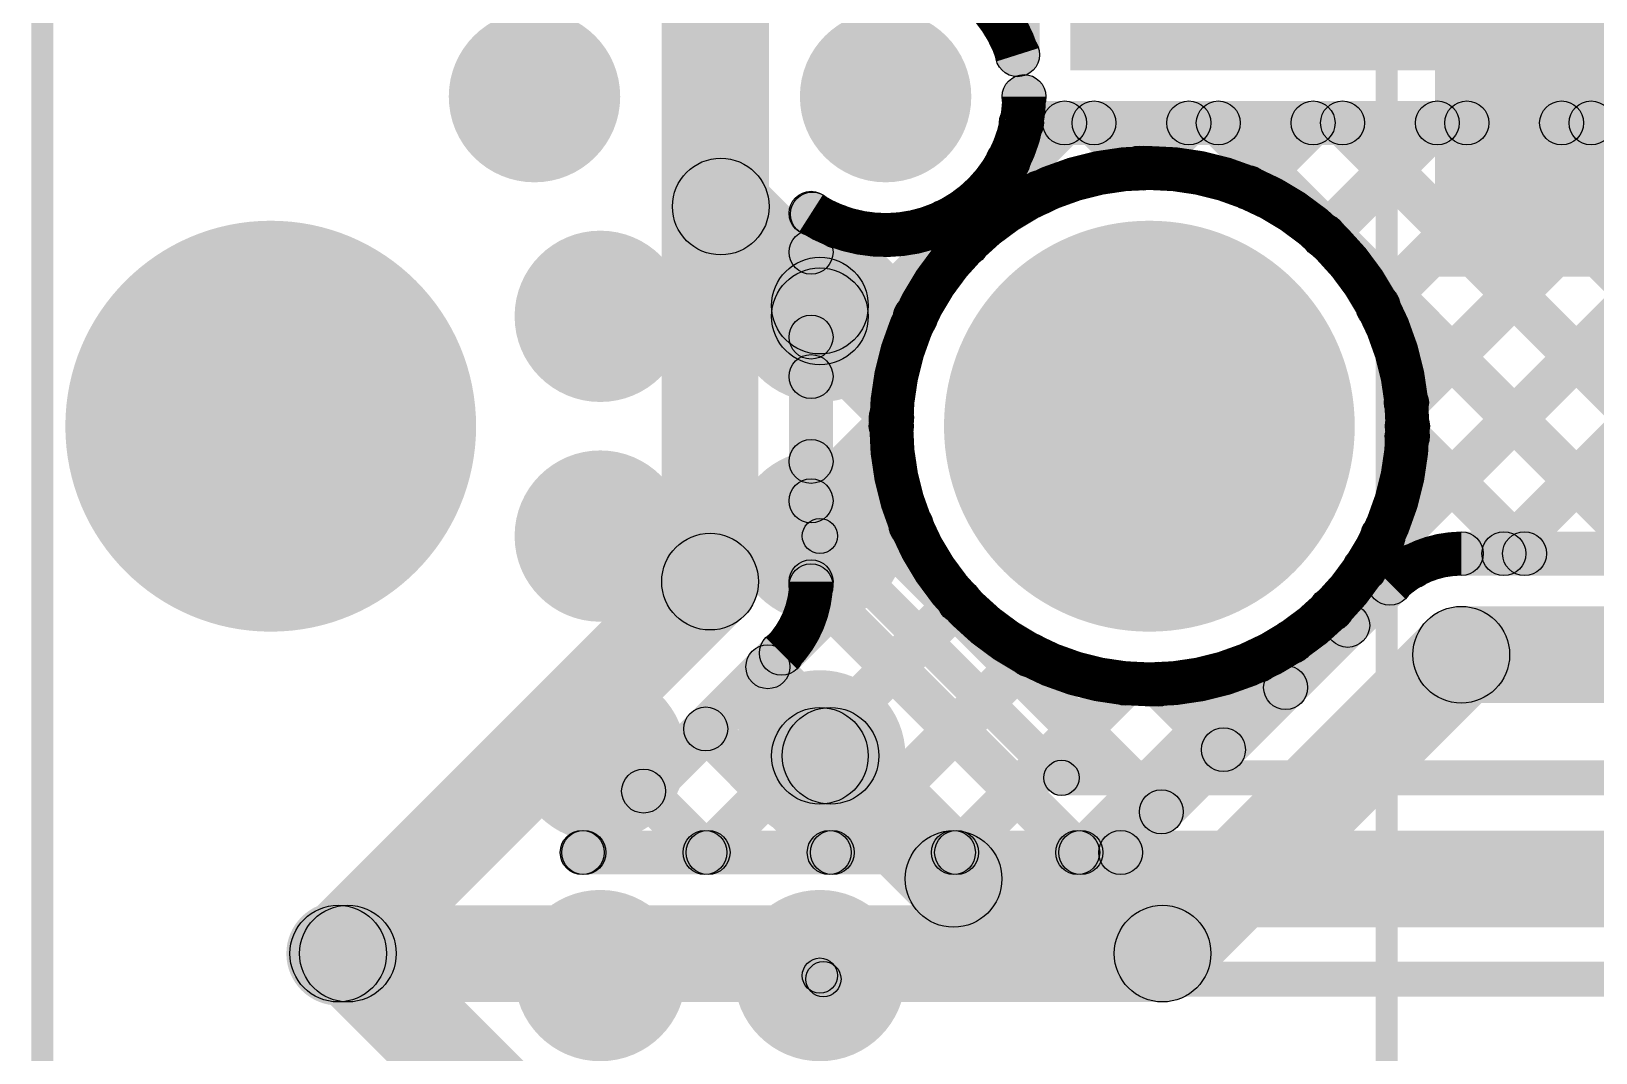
# Model space of a CAD drawing. Header units: millimetres. Extents: x -0.08 to 5.25, y -0.08 to 2.73.
# Drawn here: x -0.0805 to 0.2756, y 2.1245 to 2.3569 of the extents above; entities that cross this region are included whole.
import ezdxf

# ---------------------------------------------------------------- set-up
doc = ezdxf.new("R2010")
doc.units = ezdxf.units.MM
doc.header["$MEASUREMENT"] = 0
for name, color, linetype in [('BottomLayer', 5, 'Continuous'), ('BottomSolder', 6, 'Continuous'), ('PadHoleLayer', 156, 'Continuous'), ('TopLayer', 1, 'Continuous'), ('TopOverlay', 2, 'Continuous'), ('TopPaste', 8, 'Continuous'), ('TopSolder', 216, 'Continuous'), ('ViaHoleLayer', 16, 'Continuous')]:
    doc.layers.add(name, color=color, linetype=linetype)

# ---------------------------------------------------------------- blocks, each defined once
blk = doc.blocks.new('TC2050_IDC_37')
at = {"layer": 'BottomSolder'}
h = blk.add_hatch(color=6, dxfattribs=at)
edge = h.paths.add_edge_path()
edge.add_arc((0, 0.1), 0.004, 0, 360)
h = blk.add_hatch(color=6, dxfattribs=at)
edge = h.paths.add_edge_path()
edge.add_arc((0.225, 0.1), 0.004, 0, 360)
h = blk.add_hatch(color=6, dxfattribs=at)
edge = h.paths.add_edge_path()
edge.add_arc((0.3, 0.03996), 0.004, 0, 360)
h = blk.add_hatch(color=6, dxfattribs=at)
edge = h.paths.add_edge_path()
edge.add_arc((0, 0), 0.004, 0, 360)
h = blk.add_hatch(color=6, dxfattribs=at)
edge = h.paths.add_edge_path()
edge.add_arc((0.3, -0.03996), 0.004, 0, 360)
h = blk.add_hatch(color=6, dxfattribs=at)
edge = h.paths.add_edge_path()
edge.add_arc((0, -0.1), 0.004, 0, 360)
h = blk.add_hatch(color=6, dxfattribs=at)
edge = h.paths.add_edge_path()
edge.add_arc((0.225, -0.1), 0.004, 0, 360)
at = {"layer": 'PadHoleLayer'}
h = blk.add_hatch(color=156, dxfattribs=at)
edge = h.paths.add_edge_path()
edge.add_arc((0, 0.1), 0.04675, 0, 360)
h = blk.add_hatch(color=156, dxfattribs=at)
edge = h.paths.add_edge_path()
edge.add_arc((0.225, 0.1), 0.04675, 0, 360)
h = blk.add_hatch(color=156, dxfattribs=at)
edge = h.paths.add_edge_path()
edge.add_arc((0.3, 0.03996), 0.01951, 0, 360)
h = blk.add_hatch(color=156, dxfattribs=at)
edge = h.paths.add_edge_path()
edge.add_arc((0, 0), 0.01951, 0, 360)
h = blk.add_hatch(color=156, dxfattribs=at)
edge = h.paths.add_edge_path()
edge.add_arc((0.3, -0.03996), 0.01951, 0, 360)
h = blk.add_hatch(color=156, dxfattribs=at)
edge = h.paths.add_edge_path()
edge.add_arc((0, -0.1), 0.04675, 0, 360)
h = blk.add_hatch(color=156, dxfattribs=at)
edge = h.paths.add_edge_path()
edge.add_arc((0.225, -0.1), 0.04675, 0, 360)
at = {"layer": 'TopLayer'}
h = blk.add_hatch(color=1, dxfattribs=at)
edge = h.paths.add_edge_path()
edge.add_arc((0.05, 0.025), 0.01549, 0, 360)
h = blk.add_hatch(color=1, dxfattribs=at)
edge = h.paths.add_edge_path()
edge.add_arc((0.1, 0.025), 0.01549, 0, 360)
h = blk.add_hatch(color=1, dxfattribs=at)
edge = h.paths.add_edge_path()
edge.add_arc((0.15, 0.025), 0.01549, 0, 360)
h = blk.add_hatch(color=1, dxfattribs=at)
edge = h.paths.add_edge_path()
edge.add_arc((0.2, 0.025), 0.01549, 0, 360)
h = blk.add_hatch(color=1, dxfattribs=at)
edge = h.paths.add_edge_path()
edge.add_arc((0.25, 0.025), 0.01549, 0, 360)
h = blk.add_hatch(color=1, dxfattribs=at)
edge = h.paths.add_edge_path()
edge.add_arc((0.05, -0.025), 0.01549, 0, 360)
h = blk.add_hatch(color=1, dxfattribs=at)
edge = h.paths.add_edge_path()
edge.add_arc((0.1, -0.025), 0.01549, 0, 360)
h = blk.add_hatch(color=1, dxfattribs=at)
edge = h.paths.add_edge_path()
edge.add_arc((0.15, -0.025), 0.01549, 0, 360)
h = blk.add_hatch(color=1, dxfattribs=at)
edge = h.paths.add_edge_path()
edge.add_arc((0.2, -0.025), 0.01549, 0, 360)
h = blk.add_hatch(color=1, dxfattribs=at)
edge = h.paths.add_edge_path()
edge.add_arc((0.25, -0.025), 0.01549, 0, 360)
at = {"layer": 'TopOverlay'}
h = blk.add_hatch(color=2, dxfattribs=at)
edge = h.paths.add_edge_path()
edge.add_arc((-0.056, 0.152), 0.0025, 0, 360)
h = blk.add_hatch(color=2, dxfattribs=at)
edge = h.paths.add_edge_path()
edge.add_arc((-0.056, 0.152), 0.0025, 0, 360)
for points in [[(-0.056, 0.1495), (-0.056, 0.1545), (0.328, 0.1545), (0.328, 0.1495)], [(-0.0585, 0.152), (-0.0535, 0.152), (-0.0535, -0.154), (-0.0585, -0.154)], [(0.3255, 0.152), (0.3305, 0.152), (0.3305, -0.154), (0.3255, -0.154)], [(-0.056, -0.1565), (-0.056, -0.1515), (0.328, -0.1515), (0.328, -0.1565)]]:
    blk.add_hatch(color=2, dxfattribs=at).paths.add_polyline_path(points)
h = blk.add_hatch(color=2, dxfattribs=at)
edge = h.paths.add_edge_path()
edge.add_arc((0.328, 0.152), 0.0025, 0, 360)
h = blk.add_hatch(color=2, dxfattribs=at)
edge = h.paths.add_edge_path()
edge.add_arc((0.328, 0.152), 0.0025, 0, 360)
h = blk.add_hatch(color=2, dxfattribs=at)
edge = h.paths.add_edge_path()
edge.add_arc((0.042, -0.054), 0.005, 0, 360)
h = blk.add_hatch(color=2, dxfattribs=at)
edge = h.paths.add_edge_path()
edge.add_arc((0.052, -0.054), 0.005, 0, 360)
h = blk.add_hatch(color=2, dxfattribs=at)
edge = h.paths.add_edge_path()
edge.add_arc((-0.056, -0.154), 0.0025, 0, 360)
h = blk.add_hatch(color=2, dxfattribs=at)
edge = h.paths.add_edge_path()
edge.add_arc((-0.056, -0.154), 0.0025, 0, 360)
h = blk.add_hatch(color=2, dxfattribs=at)
edge = h.paths.add_edge_path()
edge.add_arc((0.328, -0.154), 0.0025, 0, 360)
h = blk.add_hatch(color=2, dxfattribs=at)
edge = h.paths.add_edge_path()
edge.add_arc((0.328, -0.154), 0.0025, 0, 360)
at = {"layer": 'TopPaste'}
h = blk.add_hatch(color=8, dxfattribs=at)
edge = h.paths.add_edge_path()
edge.add_arc((0.05, 0.025), 0.01549, 0, 360)
h = blk.add_hatch(color=8, dxfattribs=at)
edge = h.paths.add_edge_path()
edge.add_arc((0.1, 0.025), 0.01549, 0, 360)
h = blk.add_hatch(color=8, dxfattribs=at)
edge = h.paths.add_edge_path()
edge.add_arc((0.15, 0.025), 0.01549, 0, 360)
h = blk.add_hatch(color=8, dxfattribs=at)
edge = h.paths.add_edge_path()
edge.add_arc((0.2, 0.025), 0.01549, 0, 360)
h = blk.add_hatch(color=8, dxfattribs=at)
edge = h.paths.add_edge_path()
edge.add_arc((0.25, 0.025), 0.01549, 0, 360)
h = blk.add_hatch(color=8, dxfattribs=at)
edge = h.paths.add_edge_path()
edge.add_arc((0.05, -0.025), 0.01549, 0, 360)
h = blk.add_hatch(color=8, dxfattribs=at)
edge = h.paths.add_edge_path()
edge.add_arc((0.1, -0.025), 0.01549, 0, 360)
h = blk.add_hatch(color=8, dxfattribs=at)
edge = h.paths.add_edge_path()
edge.add_arc((0.15, -0.025), 0.01549, 0, 360)
h = blk.add_hatch(color=8, dxfattribs=at)
edge = h.paths.add_edge_path()
edge.add_arc((0.2, -0.025), 0.01549, 0, 360)
h = blk.add_hatch(color=8, dxfattribs=at)
edge = h.paths.add_edge_path()
edge.add_arc((0.25, -0.025), 0.01549, 0, 360)
at = {"layer": 'TopSolder'}
h = blk.add_hatch(color=216, dxfattribs=at)
edge = h.paths.add_edge_path()
edge.add_arc((0, 0.1), 0.004, 0, 360)
h = blk.add_hatch(color=216, dxfattribs=at)
edge = h.paths.add_edge_path()
edge.add_arc((0.225, 0.1), 0.004, 0, 360)
h = blk.add_hatch(color=216, dxfattribs=at)
edge = h.paths.add_edge_path()
edge.add_arc((0.05, 0.025), 0.01949, 0, 360)
h = blk.add_hatch(color=216, dxfattribs=at)
edge = h.paths.add_edge_path()
edge.add_arc((0.1, 0.025), 0.01949, 0, 360)
h = blk.add_hatch(color=216, dxfattribs=at)
edge = h.paths.add_edge_path()
edge.add_arc((0.15, 0.025), 0.01949, 0, 360)
h = blk.add_hatch(color=216, dxfattribs=at)
edge = h.paths.add_edge_path()
edge.add_arc((0.2, 0.025), 0.01949, 0, 360)
h = blk.add_hatch(color=216, dxfattribs=at)
edge = h.paths.add_edge_path()
edge.add_arc((0.25, 0.025), 0.01949, 0, 360)
h = blk.add_hatch(color=216, dxfattribs=at)
edge = h.paths.add_edge_path()
edge.add_arc((0.3, 0.03996), 0.004, 0, 360)
h = blk.add_hatch(color=216, dxfattribs=at)
edge = h.paths.add_edge_path()
edge.add_arc((0, 0), 0.004, 0, 360)
h = blk.add_hatch(color=216, dxfattribs=at)
edge = h.paths.add_edge_path()
edge.add_arc((0.05, -0.025), 0.01949, 0, 360)
h = blk.add_hatch(color=216, dxfattribs=at)
edge = h.paths.add_edge_path()
edge.add_arc((0.1, -0.025), 0.01949, 0, 360)
h = blk.add_hatch(color=216, dxfattribs=at)
edge = h.paths.add_edge_path()
edge.add_arc((0.15, -0.025), 0.01949, 0, 360)
h = blk.add_hatch(color=216, dxfattribs=at)
edge = h.paths.add_edge_path()
edge.add_arc((0.2, -0.025), 0.01949, 0, 360)
h = blk.add_hatch(color=216, dxfattribs=at)
edge = h.paths.add_edge_path()
edge.add_arc((0.25, -0.025), 0.01949, 0, 360)
h = blk.add_hatch(color=216, dxfattribs=at)
edge = h.paths.add_edge_path()
edge.add_arc((0.3, -0.03996), 0.004, 0, 360)
h = blk.add_hatch(color=216, dxfattribs=at)
edge = h.paths.add_edge_path()
edge.add_arc((0, -0.1), 0.004, 0, 360)
h = blk.add_hatch(color=216, dxfattribs=at)
edge = h.paths.add_edge_path()
edge.add_arc((0.225, -0.1), 0.004, 0, 360)
at = {"layer": 'TopOverlay', "const_width": 0.01}
blk.add_lwpolyline([(0.052, -0.054, 1), (0.042, -0.054, 1)], format="xyb", close=True, dxfattribs=at)
at = {"layer": 'TopOverlay'}
for centre, radius in [((-0.056, 0.152), 0.0025), ((-0.056, 0.152), 0.0025), ((0.328, 0.152), 0.0025), ((0.328, 0.152), 0.0025), ((0.042, -0.054), 0.005), ((0.052, -0.054), 0.005), ((-0.056, -0.154), 0.0025), ((-0.056, -0.154), 0.0025), ((0.328, -0.154), 0.0025), ((0.328, -0.154), 0.0025)]:
    blk.add_circle(centre, radius, dxfattribs=at)

msp = doc.modelspace()

# ---------------------------------------------------------------- hatches: boundary and pattern name
at = {"layer": 'BottomLayer'}
for points in [[(0.156, 2.348), (0.518, 2.348), (0.518, 2.521), (0.156, 2.521)], [(0.149, 2.35151), (0.139, 2.35151), (0.139, 2.41451), (0.149, 2.41451)], [(0.085, 2.23163), (0.063, 2.23163), (0.063, 2.378), (0.085, 2.378)], [(0.14489, 2.331), (0.14489, 2.341), (0.47273, 2.341), (0.47273, 2.331)], [(0.10054, 2.27477), (0.09346, 2.28184), (0.15116, 2.33954), (0.15823, 2.33246)], [(0.15787, 2.33246), (0.16494, 2.33954), (0.17524, 2.32924), (0.16816, 2.32217)], [(0.17625, 2.3222), (0.16918, 2.32927), (0.17945, 2.33954), (0.18652, 2.33246)], [(0.18615, 2.33246), (0.19322, 2.33954), (0.29122, 2.24154), (0.28415, 2.23446)], [(0.20006, 2.31772), (0.19299, 2.3248), (0.20773, 2.33954), (0.2148, 2.33246)], [(0.21732, 2.3067), (0.21025, 2.31377), (0.23602, 2.33954), (0.24309, 2.33246)], [(0.21444, 2.33246), (0.22151, 2.33954), (0.31951, 2.24154), (0.31244, 2.23446)], [(0.22655, 2.23108), (0.21948, 2.23815), (0.32087, 2.33954), (0.32794, 2.33246)], [(0.2296, 2.29069), (0.22253, 2.29776), (0.2643, 2.33954), (0.27137, 2.33246)], [(0.23604, 2.26885), (0.22897, 2.27592), (0.29258, 2.33954), (0.29965, 2.33246)], [(0.24272, 2.33246), (0.24979, 2.33954), (0.34779, 2.24154), (0.34072, 2.23446)], [(0.25822, 2.23446), (0.25115, 2.24154), (0.34915, 2.33954), (0.35622, 2.33246)], [(0.27101, 2.33246), (0.27808, 2.33954), (0.37608, 2.24154), (0.36901, 2.23446)], [(0.13829, 2.32376), (0.14536, 2.33083), (0.15251, 2.32369), (0.14543, 2.31662)], [(0.09375, 2.31173), (0.10082, 2.3188), (0.12428, 2.29534), (0.11721, 2.28827)], [(0.102, 2.23163), (0.092, 2.23163), (0.092, 2.31545), (0.102, 2.31545)], [(0.10054, 2.30305), (0.09346, 2.31012), (0.09937, 2.31603), (0.10644, 2.30896)], [(0.12382, 2.30995), (0.13089, 2.31702), (0.13591, 2.312), (0.12884, 2.30493)], [(0.09346, 2.28373), (0.10054, 2.2908), (0.11882, 2.27252), (0.11175, 2.26545)], [(0.10054, 2.24648), (0.09346, 2.25355), (0.11173, 2.27182), (0.1188, 2.26475)], [(0.22917, 2.26116), (0.23624, 2.26824), (0.26294, 2.24154), (0.25587, 2.23446)], [(0.09346, 2.25545), (0.10054, 2.26252), (0.18026, 2.18279), (0.17319, 2.17572)], [(0.0488, 2.16646), (0.04173, 2.17354), (0.1162, 2.24801), (0.12328, 2.24094)], [(0.22362, 2.23843), (0.23069, 2.24551), (0.23748, 2.23871), (0.23041, 2.23164)], [(0.245, 2.233), (0.245, 2.243), (0.41874, 2.243), (0.41874, 2.233)], [(-0.00285, 2.13922), (-0.01841, 2.15478), (0.06622, 2.23941), (0.08178, 2.22385)], [(0.09345, 2.22718), (0.10052, 2.23425), (0.16123, 2.17354), (0.15416, 2.16646)], [(0.17101, 2.16646), (0.16394, 2.17354), (0.2252, 2.2348), (0.23227, 2.22773)], [(0.07709, 2.16646), (0.07002, 2.17354), (0.12723, 2.23075), (0.1343, 2.22368)], [(0.21193, 2.22184), (0.219, 2.22891), (0.22269, 2.22522), (0.21562, 2.21815)], [(0.245, 2.204), (0.245, 2.226), (0.41874, 2.226), (0.41874, 2.204)], [(0.18478, 2.13922), (0.16922, 2.15478), (0.23722, 2.22278), (0.25278, 2.20722)], [(0.04844, 2.16646), (0.04136, 2.17354), (0.08673, 2.2189), (0.0938, 2.21183)], [(0.16194, 2.16646), (0.15487, 2.17354), (0.20285, 2.22152), (0.20992, 2.21445)], [(0.08362, 2.20872), (0.09069, 2.21579), (0.13295, 2.17354), (0.12588, 2.16646)], [(0.10537, 2.16646), (0.0983, 2.17354), (0.14324, 2.21847), (0.15031, 2.2114)], [(0.19527, 2.21021), (0.20234, 2.21728), (0.20855, 2.21108), (0.20148, 2.204)], [(0.13365, 2.16646), (0.12658, 2.17354), (0.16508, 2.21203), (0.17215, 2.20496)], [(0.17245, 2.20475), (0.17952, 2.21182), (0.19441, 2.19693), (0.18733, 2.18986)], [(0.06948, 2.19458), (0.07655, 2.20165), (0.10467, 2.17354), (0.09759, 2.16646)], [(0.05534, 2.18044), (0.06241, 2.18751), (0.07638, 2.17354), (0.06931, 2.16646)], [(0.0449, 2.165), (0.0449, 2.175), (0.16747, 2.175), (0.16747, 2.165)], [(-0.01063, 2.136), (-0.01063, 2.158), (0.177, 2.158), (0.177, 2.136)]]:
    msp.add_hatch(color=5, dxfattribs=at).paths.add_polyline_path(points)
h = msp.add_hatch(color=5, dxfattribs=at)
edge = h.paths.add_edge_path()
edge.add_arc((0.144, 2.35151), 0.005, 0, 360)
h = msp.add_hatch(color=5, dxfattribs=at)
edge = h.paths.add_edge_path()
edge.add_arc((0.144, 2.35151), 0.005, 0, 360)
h = msp.add_hatch(color=5, dxfattribs=at)
edge = h.paths.add_edge_path()
edge.add_arc((0.14547, 2.342), 0.005, 0, 360)
h = msp.add_hatch(color=5, dxfattribs=at)
edge = h.paths.add_edge_path()
edge.add_arc((0.14489, 2.336), 0.005, 0, 360)
h = msp.add_hatch(color=5, dxfattribs=at)
edge = h.paths.add_edge_path()
edge.add_arc((0.14489, 2.336), 0.005, 0, 360)
h = msp.add_hatch(color=5, dxfattribs=at)
edge = h.paths.add_edge_path()
edge.add_arc((0.14489, 2.336), 0.005, 0, 360)
h = msp.add_hatch(color=5, dxfattribs=at)
edge = h.paths.add_edge_path()
edge.add_arc((0.1547, 2.336), 0.005, 0, 360)
h = msp.add_hatch(color=5, dxfattribs=at)
edge = h.paths.add_edge_path()
edge.add_arc((0.1614, 2.336), 0.005, 0, 360)
h = msp.add_hatch(color=5, dxfattribs=at)
edge = h.paths.add_edge_path()
edge.add_arc((0.18298, 2.336), 0.005, 0, 360)
h = msp.add_hatch(color=5, dxfattribs=at)
edge = h.paths.add_edge_path()
edge.add_arc((0.18969, 2.336), 0.005, 0, 360)
h = msp.add_hatch(color=5, dxfattribs=at)
edge = h.paths.add_edge_path()
edge.add_arc((0.21127, 2.336), 0.005, 0, 360)
h = msp.add_hatch(color=5, dxfattribs=at)
edge = h.paths.add_edge_path()
edge.add_arc((0.21797, 2.336), 0.005, 0, 360)
h = msp.add_hatch(color=5, dxfattribs=at)
edge = h.paths.add_edge_path()
edge.add_arc((0.23955, 2.336), 0.005, 0, 360)
h = msp.add_hatch(color=5, dxfattribs=at)
edge = h.paths.add_edge_path()
edge.add_arc((0.24626, 2.336), 0.005, 0, 360)
h = msp.add_hatch(color=5, dxfattribs=at)
edge = h.paths.add_edge_path()
edge.add_arc((0.26783, 2.336), 0.005, 0, 360)
h = msp.add_hatch(color=5, dxfattribs=at)
edge = h.paths.add_edge_path()
edge.add_arc((0.27454, 2.336), 0.005, 0, 360)
h = msp.add_hatch(color=5, dxfattribs=at)
edge = h.paths.add_edge_path()
edge.add_arc((0.14183, 2.32729), 0.005, 0, 360)
h = msp.add_hatch(color=5, dxfattribs=at)
edge = h.paths.add_edge_path()
edge.add_arc((0.1717, 2.32571), 0.005, 0, 360)
h = msp.add_hatch(color=5, dxfattribs=at)
edge = h.paths.add_edge_path()
edge.add_arc((0.17272, 2.32574), 0.005, 0, 360)
h = msp.add_hatch(color=5, dxfattribs=at)
edge = h.paths.add_edge_path()
edge.add_arc((0.19653, 2.32126), 0.005, 0, 360)
h = msp.add_hatch(color=5, dxfattribs=at)
edge = h.paths.add_edge_path()
edge.add_arc((0.14897, 2.32015), 0.005, 0, 360)
h = msp.add_hatch(color=5, dxfattribs=at)
edge = h.paths.add_edge_path()
edge.add_arc((0.097, 2.31545), 0.005, 0, 360)
h = msp.add_hatch(color=5, dxfattribs=at)
edge = h.paths.add_edge_path()
edge.add_arc((0.097, 2.31545), 0.005, 0, 360)
h = msp.add_hatch(color=5, dxfattribs=at)
edge = h.paths.add_edge_path()
edge.add_arc((0.09729, 2.31527), 0.005, 0, 360)
h = msp.add_hatch(color=5, dxfattribs=at)
edge = h.paths.add_edge_path()
edge.add_arc((0.12736, 2.31348), 0.005, 0, 360)
h = msp.add_hatch(color=5, dxfattribs=at)
edge = h.paths.add_edge_path()
edge.add_arc((0.10291, 2.31249), 0.005, 0, 360)
h = msp.add_hatch(color=5, dxfattribs=at)
edge = h.paths.add_edge_path()
edge.add_arc((0.21378, 2.31023), 0.005, 0, 360)
h = msp.add_hatch(color=5, dxfattribs=at)
edge = h.paths.add_edge_path()
edge.add_arc((0.097, 2.30659), 0.005, 0, 360)
h = msp.add_hatch(color=5, dxfattribs=at)
edge = h.paths.add_edge_path()
edge.add_arc((0.13238, 2.30846), 0.005, 0, 360)
h = msp.add_hatch(color=5, dxfattribs=at)
edge = h.paths.add_edge_path()
edge.add_arc((0.22606, 2.29423), 0.005, 0, 360)
h = msp.add_hatch(color=5, dxfattribs=at)
edge = h.paths.add_edge_path()
edge.add_arc((0.12074, 2.29181), 0.005, 0, 360)
h = msp.add_hatch(color=5, dxfattribs=at)
edge = h.paths.add_edge_path()
edge.add_arc((0.097, 2.28727), 0.005, 0, 360)
h = msp.add_hatch(color=5, dxfattribs=at)
edge = h.paths.add_edge_path()
edge.add_arc((0.097, 2.2783), 0.005, 0, 360)
h = msp.add_hatch(color=5, dxfattribs=at)
edge = h.paths.add_edge_path()
edge.add_arc((0.2325, 2.27238), 0.005, 0, 360)
h = msp.add_hatch(color=5, dxfattribs=at)
edge = h.paths.add_edge_path()
edge.add_arc((0.11525, 2.267), 0.005, 0, 360)
h = msp.add_hatch(color=5, dxfattribs=at)
edge = h.paths.add_edge_path()
edge.add_arc((0.11526, 2.26828), 0.005, 0, 360)
h = msp.add_hatch(color=5, dxfattribs=at)
edge = h.paths.add_edge_path()
edge.add_arc((0.11528, 2.26898), 0.005, 0, 360)
h = msp.add_hatch(color=5, dxfattribs=at)
edge = h.paths.add_edge_path()
edge.add_arc((0.23275, 2.267), 0.005, 0, 360)
h = msp.add_hatch(color=5, dxfattribs=at)
edge = h.paths.add_edge_path()
edge.add_arc((0.2327, 2.2647), 0.005, 0, 360)
h = msp.add_hatch(color=5, dxfattribs=at)
edge = h.paths.add_edge_path()
edge.add_arc((0.097, 2.25898), 0.005, 0, 360)
h = msp.add_hatch(color=5, dxfattribs=at)
edge = h.paths.add_edge_path()
edge.add_arc((0.097, 2.25002), 0.005, 0, 360)
h = msp.add_hatch(color=5, dxfattribs=at)
edge = h.paths.add_edge_path()
edge.add_arc((0.11974, 2.24447), 0.005, 0, 360)
h = msp.add_hatch(color=5, dxfattribs=at)
edge = h.paths.add_edge_path()
edge.add_arc((0.22715, 2.24197), 0.005, 0, 360)
h = msp.add_hatch(color=5, dxfattribs=at)
edge = h.paths.add_edge_path()
edge.add_arc((0.074, 2.23163), 0.011, 0, 360)
h = msp.add_hatch(color=5, dxfattribs=at)
edge = h.paths.add_edge_path()
edge.add_arc((0.074, 2.23163), 0.011, 0, 360)
h = msp.add_hatch(color=5, dxfattribs=at)
edge = h.paths.add_edge_path()
edge.add_arc((0.23395, 2.23517), 0.005, 0, 360)
h = msp.add_hatch(color=5, dxfattribs=at)
edge = h.paths.add_edge_path()
edge.add_arc((0.245, 2.238), 0.005, 0, 360)
h = msp.add_hatch(color=5, dxfattribs=at)
edge = h.paths.add_edge_path()
edge.add_arc((0.245, 2.238), 0.005, 0, 360)
h = msp.add_hatch(color=5, dxfattribs=at)
edge = h.paths.add_edge_path()
edge.add_arc((0.245, 2.238), 0.005, 0, 360)
h = msp.add_hatch(color=5, dxfattribs=at)
edge = h.paths.add_edge_path()
edge.add_arc((0.25469, 2.238), 0.005, 0, 360)
h = msp.add_hatch(color=5, dxfattribs=at)
edge = h.paths.add_edge_path()
edge.add_arc((0.2594, 2.238), 0.005, 0, 360)
h = msp.add_hatch(color=5, dxfattribs=at)
edge = h.paths.add_edge_path()
edge.add_arc((0.097, 2.23163), 0.005, 0, 360)
h = msp.add_hatch(color=5, dxfattribs=at)
edge = h.paths.add_edge_path()
edge.add_arc((0.097, 2.23163), 0.005, 0, 360)
h = msp.add_hatch(color=5, dxfattribs=at)
edge = h.paths.add_edge_path()
edge.add_arc((0.097, 2.23163), 0.005, 0, 360)
h = msp.add_hatch(color=5, dxfattribs=at)
edge = h.paths.add_edge_path()
edge.add_arc((0.22302, 2.23461), 0.005, 0, 360)
h = msp.add_hatch(color=5, dxfattribs=at)
edge = h.paths.add_edge_path()
edge.add_arc((0.09698, 2.23072), 0.005, 0, 360)
h = msp.add_hatch(color=5, dxfattribs=at)
edge = h.paths.add_edge_path()
edge.add_arc((0.22874, 2.23126), 0.005, 0, 360)
h = msp.add_hatch(color=5, dxfattribs=at)
edge = h.paths.add_edge_path()
edge.add_arc((0.22874, 2.23126), 0.005, 0, 360)
h = msp.add_hatch(color=5, dxfattribs=at)
edge = h.paths.add_edge_path()
edge.add_arc((0.22874, 2.23126), 0.005, 0, 360)
h = msp.add_hatch(color=5, dxfattribs=at)
edge = h.paths.add_edge_path()
edge.add_arc((0.13077, 2.22722), 0.005, 0, 360)
h = msp.add_hatch(color=5, dxfattribs=at)
edge = h.paths.add_edge_path()
edge.add_arc((0.21546, 2.22538), 0.005, 0, 360)
h = msp.add_hatch(color=5, dxfattribs=at)
edge = h.paths.add_edge_path()
edge.add_arc((0.21915, 2.22168), 0.005, 0, 360)
h = msp.add_hatch(color=5, dxfattribs=at)
edge = h.paths.add_edge_path()
edge.add_arc((0.245, 2.215), 0.011, 0, 360)
h = msp.add_hatch(color=5, dxfattribs=at)
edge = h.paths.add_edge_path()
edge.add_arc((0.245, 2.215), 0.011, 0, 360)
h = msp.add_hatch(color=5, dxfattribs=at)
edge = h.paths.add_edge_path()
edge.add_arc((0.20639, 2.21798), 0.005, 0, 360)
h = msp.add_hatch(color=5, dxfattribs=at)
edge = h.paths.add_edge_path()
edge.add_arc((0.09026, 2.21536), 0.005, 0, 360)
h = msp.add_hatch(color=5, dxfattribs=at)
edge = h.paths.add_edge_path()
edge.add_arc((0.09026, 2.21536), 0.005, 0, 360)
h = msp.add_hatch(color=5, dxfattribs=at)
edge = h.paths.add_edge_path()
edge.add_arc((0.09026, 2.21536), 0.005, 0, 360)
h = msp.add_hatch(color=5, dxfattribs=at)
edge = h.paths.add_edge_path()
edge.add_arc((0.14677, 2.21494), 0.005, 0, 360)
h = msp.add_hatch(color=5, dxfattribs=at)
edge = h.paths.add_edge_path()
edge.add_arc((0.19881, 2.21374), 0.005, 0, 360)
h = msp.add_hatch(color=5, dxfattribs=at)
edge = h.paths.add_edge_path()
edge.add_arc((0.08716, 2.21226), 0.005, 0, 360)
h = msp.add_hatch(color=5, dxfattribs=at)
edge = h.paths.add_edge_path()
edge.add_arc((0.16862, 2.2085), 0.005, 0, 360)
h = msp.add_hatch(color=5, dxfattribs=at)
edge = h.paths.add_edge_path()
edge.add_arc((0.17598, 2.20828), 0.005, 0, 360)
h = msp.add_hatch(color=5, dxfattribs=at)
edge = h.paths.add_edge_path()
edge.add_arc((0.20501, 2.20754), 0.005, 0, 360)
h = msp.add_hatch(color=5, dxfattribs=at)
edge = h.paths.add_edge_path()
edge.add_arc((0.07302, 2.19812), 0.005, 0, 360)
h = msp.add_hatch(color=5, dxfattribs=at)
edge = h.paths.add_edge_path()
edge.add_arc((0.19087, 2.1934), 0.005, 0, 360)
h = msp.add_hatch(color=5, dxfattribs=at)
edge = h.paths.add_edge_path()
edge.add_arc((0.05887, 2.18397), 0.005, 0, 360)
h = msp.add_hatch(color=5, dxfattribs=at)
edge = h.paths.add_edge_path()
edge.add_arc((0.17673, 2.17926), 0.005, 0, 360)
h = msp.add_hatch(color=5, dxfattribs=at)
edge = h.paths.add_edge_path()
edge.add_arc((0.0449, 2.17), 0.005, 0, 360)
h = msp.add_hatch(color=5, dxfattribs=at)
edge = h.paths.add_edge_path()
edge.add_arc((0.0449, 2.17), 0.005, 0, 360)
h = msp.add_hatch(color=5, dxfattribs=at)
edge = h.paths.add_edge_path()
edge.add_arc((0.04527, 2.17), 0.005, 0, 360)
h = msp.add_hatch(color=5, dxfattribs=at)
edge = h.paths.add_edge_path()
edge.add_arc((0.07285, 2.17), 0.005, 0, 360)
h = msp.add_hatch(color=5, dxfattribs=at)
edge = h.paths.add_edge_path()
edge.add_arc((0.07355, 2.17), 0.005, 0, 360)
h = msp.add_hatch(color=5, dxfattribs=at)
edge = h.paths.add_edge_path()
edge.add_arc((0.10113, 2.17), 0.005, 0, 360)
h = msp.add_hatch(color=5, dxfattribs=at)
edge = h.paths.add_edge_path()
edge.add_arc((0.10183, 2.17), 0.005, 0, 360)
h = msp.add_hatch(color=5, dxfattribs=at)
edge = h.paths.add_edge_path()
edge.add_arc((0.12941, 2.17), 0.005, 0, 360)
h = msp.add_hatch(color=5, dxfattribs=at)
edge = h.paths.add_edge_path()
edge.add_arc((0.13012, 2.17), 0.005, 0, 360)
h = msp.add_hatch(color=5, dxfattribs=at)
edge = h.paths.add_edge_path()
edge.add_arc((0.1577, 2.17), 0.005, 0, 360)
h = msp.add_hatch(color=5, dxfattribs=at)
edge = h.paths.add_edge_path()
edge.add_arc((0.1584, 2.17), 0.005, 0, 360)
h = msp.add_hatch(color=5, dxfattribs=at)
edge = h.paths.add_edge_path()
edge.add_arc((0.16747, 2.17), 0.005, 0, 360)
h = msp.add_hatch(color=5, dxfattribs=at)
edge = h.paths.add_edge_path()
edge.add_arc((0.16747, 2.17), 0.005, 0, 360)
h = msp.add_hatch(color=5, dxfattribs=at)
edge = h.paths.add_edge_path()
edge.add_arc((-0.01063, 2.147), 0.01181, 0, 360)
h = msp.add_hatch(color=5, dxfattribs=at)
edge = h.paths.add_edge_path()
edge.add_arc((-0.01063, 2.147), 0.011, 0, 360)
h = msp.add_hatch(color=5, dxfattribs=at)
edge = h.paths.add_edge_path()
edge.add_arc((-0.01063, 2.147), 0.011, 0, 360)
h = msp.add_hatch(color=5, dxfattribs=at)
edge = h.paths.add_edge_path()
edge.add_arc((-0.01063, 2.147), 0.011, 0, 360)
h = msp.add_hatch(color=5, dxfattribs=at)
edge = h.paths.add_edge_path()
edge.add_arc((-0.01063, 2.147), 0.011, 0, 360)
h = msp.add_hatch(color=5, dxfattribs=at)
edge = h.paths.add_edge_path()
edge.add_arc((0.177, 2.147), 0.011, 0, 360)
h = msp.add_hatch(color=5, dxfattribs=at)
edge = h.paths.add_edge_path()
edge.add_arc((0.177, 2.147), 0.011, 0, 360)
at = {"layer": 'TopLayer'}
for points in [[(0.239, 2.301), (0.548, 2.301), (0.548, 2.556), (0.239, 2.556)], [(0.08745, 2.31698), (0.06545, 2.31698), (0.06545, 2.37), (0.08745, 2.37)], [(0.06867, 2.3092), (0.08423, 2.32476), (0.10678, 2.30221), (0.09122, 2.28665)], [(0.11, 2.292), (0.088, 2.292), (0.088, 2.29443), (0.11, 2.29443)], [(0.09617, 2.23917), (0.10183, 2.24483), (0.15683, 2.18983), (0.15117, 2.18417)], [(0.099, 2.181), (0.099, 2.203), (0.10143, 2.203), (0.10143, 2.181)], [(0.09365, 2.18422), (0.10921, 2.19978), (0.13721, 2.17178), (0.12165, 2.15622)], [(0.154, 2.183), (0.154, 2.191), (0.537, 2.191), (0.537, 2.183)], [(0.12943, 2.153), (0.12943, 2.175), (0.416, 2.175), (0.416, 2.153)], [(-0.01063, 2.136), (-0.01063, 2.158), (-0.00843, 2.158), (-0.00843, 2.136)], [(-0.01621, 2.13922), (-0.00065, 2.15478), (0.05435, 2.09978), (0.03879, 2.08422)], [(0.09617, 2.13917), (0.10183, 2.14483), (0.10264, 2.14402), (0.09698, 2.13836)], [(0.09981, 2.13719), (0.09981, 2.14519), (0.50181, 2.14519), (0.50181, 2.13719)]]:
    msp.add_hatch(color=1, dxfattribs=at).paths.add_polyline_path(points)
h = msp.add_hatch(color=1, dxfattribs=at)
edge = h.paths.add_edge_path()
edge.add_arc((0.07645, 2.31698), 0.011, 0, 360)
h = msp.add_hatch(color=1, dxfattribs=at)
edge = h.paths.add_edge_path()
edge.add_arc((0.07645, 2.31698), 0.011, 0, 360)
h = msp.add_hatch(color=1, dxfattribs=at)
edge = h.paths.add_edge_path()
edge.add_arc((0.099, 2.29443), 0.011, 0, 360)
h = msp.add_hatch(color=1, dxfattribs=at)
edge = h.paths.add_edge_path()
edge.add_arc((0.099, 2.29443), 0.011, 0, 360)
h = msp.add_hatch(color=1, dxfattribs=at)
edge = h.paths.add_edge_path()
edge.add_arc((0.099, 2.292), 0.011, 0, 360)
h = msp.add_hatch(color=1, dxfattribs=at)
edge = h.paths.add_edge_path()
edge.add_arc((0.099, 2.242), 0.004, 0, 360)
h = msp.add_hatch(color=1, dxfattribs=at)
edge = h.paths.add_edge_path()
edge.add_arc((0.099, 2.192), 0.011, 0, 360)
h = msp.add_hatch(color=1, dxfattribs=at)
edge = h.paths.add_edge_path()
edge.add_arc((0.10143, 2.192), 0.011, 0, 360)
h = msp.add_hatch(color=1, dxfattribs=at)
edge = h.paths.add_edge_path()
edge.add_arc((0.10143, 2.192), 0.011, 0, 360)
h = msp.add_hatch(color=1, dxfattribs=at)
edge = h.paths.add_edge_path()
edge.add_arc((0.154, 2.187), 0.004, 0, 360)
h = msp.add_hatch(color=1, dxfattribs=at)
edge = h.paths.add_edge_path()
edge.add_arc((0.154, 2.187), 0.004, 0, 360)
h = msp.add_hatch(color=1, dxfattribs=at)
edge = h.paths.add_edge_path()
edge.add_arc((0.12943, 2.164), 0.011, 0, 360)
h = msp.add_hatch(color=1, dxfattribs=at)
edge = h.paths.add_edge_path()
edge.add_arc((0.12943, 2.164), 0.011, 0, 360)
h = msp.add_hatch(color=1, dxfattribs=at)
edge = h.paths.add_edge_path()
edge.add_arc((-0.01063, 2.147), 0.01181, 0, 360)
h = msp.add_hatch(color=1, dxfattribs=at)
edge = h.paths.add_edge_path()
edge.add_arc((-0.01063, 2.147), 0.011, 0, 360)
h = msp.add_hatch(color=1, dxfattribs=at)
edge = h.paths.add_edge_path()
edge.add_arc((-0.00843, 2.147), 0.011, 0, 360)
h = msp.add_hatch(color=1, dxfattribs=at)
edge = h.paths.add_edge_path()
edge.add_arc((-0.00843, 2.147), 0.011, 0, 360)
h = msp.add_hatch(color=1, dxfattribs=at)
edge = h.paths.add_edge_path()
edge.add_arc((0.099, 2.142), 0.004, 0, 360)
h = msp.add_hatch(color=1, dxfattribs=at)
edge = h.paths.add_edge_path()
edge.add_arc((0.09981, 2.14119), 0.004, 0, 360)
h = msp.add_hatch(color=1, dxfattribs=at)
edge = h.paths.add_edge_path()
edge.add_arc((0.09981, 2.14119), 0.004, 0, 360)
at = {"layer": 'ViaHoleLayer'}
h = msp.add_hatch(color=16, dxfattribs=at)
edge = h.paths.add_edge_path()
edge.add_arc((-0.01063, 2.147), 0.00591, 0, 360)

# ---------------------------------------------------------------- linework, layer by layer
at = {"layer": 'BottomLayer', "const_width": 0.01}
for points in [[(0.09722, 2.36869, -0.490622), (0.144, 2.35151)], [(0.14547, 2.342, -0.047936), (0.14489, 2.336)], [(0.14489, 2.336, -0.529418), (0.097, 2.31545)], [(0.22874, 2.23126, -0.198912), (0.245, 2.238)], [(0.22874, 2.23126, -0.198912), (0.245, 2.238)], [(0.097, 2.23163, -0.198912), (0.09026, 2.21536)], [(0.097, 2.23163, -0.198912), (0.09026, 2.21536)]]:
    msp.add_lwpolyline(points, format="xyb", dxfattribs=at)
msp.add_lwpolyline([(0.23275, 2.267, 1), (0.11525, 2.267, 1)], format="xyb", close=True, dxfattribs=at)
at = {"layer": 'BottomLayer'}
for centre, radius in [((0.144, 2.35151), 0.005), ((0.144, 2.35151), 0.005), ((0.14547, 2.342), 0.005), ((0.14489, 2.336), 0.005), ((0.14489, 2.336), 0.005), ((0.14489, 2.336), 0.005), ((0.1547, 2.336), 0.005), ((0.1614, 2.336), 0.005), ((0.18298, 2.336), 0.005), ((0.18969, 2.336), 0.005), ((0.21127, 2.336), 0.005), ((0.21797, 2.336), 0.005), ((0.23955, 2.336), 0.005), ((0.24626, 2.336), 0.005), ((0.26783, 2.336), 0.005), ((0.27454, 2.336), 0.005), ((0.14183, 2.32729), 0.005), ((0.1717, 2.32571), 0.005), ((0.17272, 2.32574), 0.005), ((0.19653, 2.32126), 0.005), ((0.14897, 2.32015), 0.005), ((0.097, 2.31545), 0.005), ((0.097, 2.31545), 0.005), ((0.09729, 2.31527), 0.005), ((0.12736, 2.31348), 0.005), ((0.10291, 2.31249), 0.005), ((0.21378, 2.31023), 0.005), ((0.097, 2.30659), 0.005), ((0.13238, 2.30846), 0.005), ((0.22606, 2.29423), 0.005), ((0.12074, 2.29181), 0.005), ((0.097, 2.28727), 0.005), ((0.097, 2.2783), 0.005), ((0.2325, 2.27238), 0.005), ((0.11525, 2.267), 0.005), ((0.11526, 2.26828), 0.005), ((0.11528, 2.26898), 0.005), ((0.23275, 2.267), 0.005), ((0.2327, 2.2647), 0.005), ((0.097, 2.25898), 0.005), ((0.097, 2.25002), 0.005), ((0.11974, 2.24447), 0.005), ((0.22715, 2.24197), 0.005), ((0.074, 2.23163), 0.011), ((0.074, 2.23163), 0.011), ((0.23395, 2.23517), 0.005), ((0.245, 2.238), 0.005), ((0.245, 2.238), 0.005), ((0.245, 2.238), 0.005), ((0.25469, 2.238), 0.005), ((0.2594, 2.238), 0.005), ((0.097, 2.23163), 0.005), ((0.097, 2.23163), 0.005), ((0.097, 2.23163), 0.005), ((0.22302, 2.23461), 0.005), ((0.09698, 2.23072), 0.005), ((0.22874, 2.23126), 0.005), ((0.22874, 2.23126), 0.005), ((0.22874, 2.23126), 0.005), ((0.13077, 2.22722), 0.005), ((0.21546, 2.22538), 0.005), ((0.21915, 2.22168), 0.005), ((0.245, 2.215), 0.011), ((0.245, 2.215), 0.011), ((0.20639, 2.21798), 0.005), ((0.09026, 2.21536), 0.005), ((0.09026, 2.21536), 0.005), ((0.09026, 2.21536), 0.005), ((0.14677, 2.21494), 0.005), ((0.19881, 2.21374), 0.005), ((0.08716, 2.21226), 0.005), ((0.16862, 2.2085), 0.005), ((0.17598, 2.20828), 0.005), ((0.20501, 2.20754), 0.005), ((0.07302, 2.19812), 0.005), ((0.19087, 2.1934), 0.005), ((0.05887, 2.18397), 0.005), ((0.17673, 2.17926), 0.005), ((0.0449, 2.17), 0.005), ((0.0449, 2.17), 0.005), ((0.04527, 2.17), 0.005), ((0.07285, 2.17), 0.005), ((0.07355, 2.17), 0.005), ((0.10113, 2.17), 0.005), ((0.10183, 2.17), 0.005), ((0.12941, 2.17), 0.005), ((0.13012, 2.17), 0.005), ((0.1577, 2.17), 0.005), ((0.1584, 2.17), 0.005), ((0.16747, 2.17), 0.005), ((0.16747, 2.17), 0.005), ((-0.01063, 2.147), 0.011), ((-0.01063, 2.147), 0.011), ((-0.01063, 2.147), 0.011), ((-0.01063, 2.147), 0.011), ((0.177, 2.147), 0.011), ((0.177, 2.147), 0.011)]:
    msp.add_circle(centre, radius, dxfattribs=at)
at = {"layer": 'TopLayer'}
for centre, radius in [((0.07645, 2.31698), 0.011), ((0.07645, 2.31698), 0.011), ((0.099, 2.29443), 0.011), ((0.099, 2.29443), 0.011), ((0.099, 2.292), 0.011), ((0.099, 2.242), 0.004), ((0.099, 2.192), 0.011), ((0.10143, 2.192), 0.011), ((0.10143, 2.192), 0.011), ((0.154, 2.187), 0.004), ((0.154, 2.187), 0.004), ((0.12943, 2.164), 0.011), ((0.12943, 2.164), 0.011), ((-0.01063, 2.147), 0.011), ((-0.00843, 2.147), 0.011), ((-0.00843, 2.147), 0.011), ((0.099, 2.142), 0.004), ((0.09981, 2.14119), 0.004), ((0.09981, 2.14119), 0.004)]:
    msp.add_circle(centre, radius, dxfattribs=at)

# ---------------------------------------------------------------- block references
at = {"rotation": 90}
msp.add_blockref('TC2050_IDC_37', (0.074, 2.042), dxfattribs=at)

doc.saveas('drawing.dxf')
